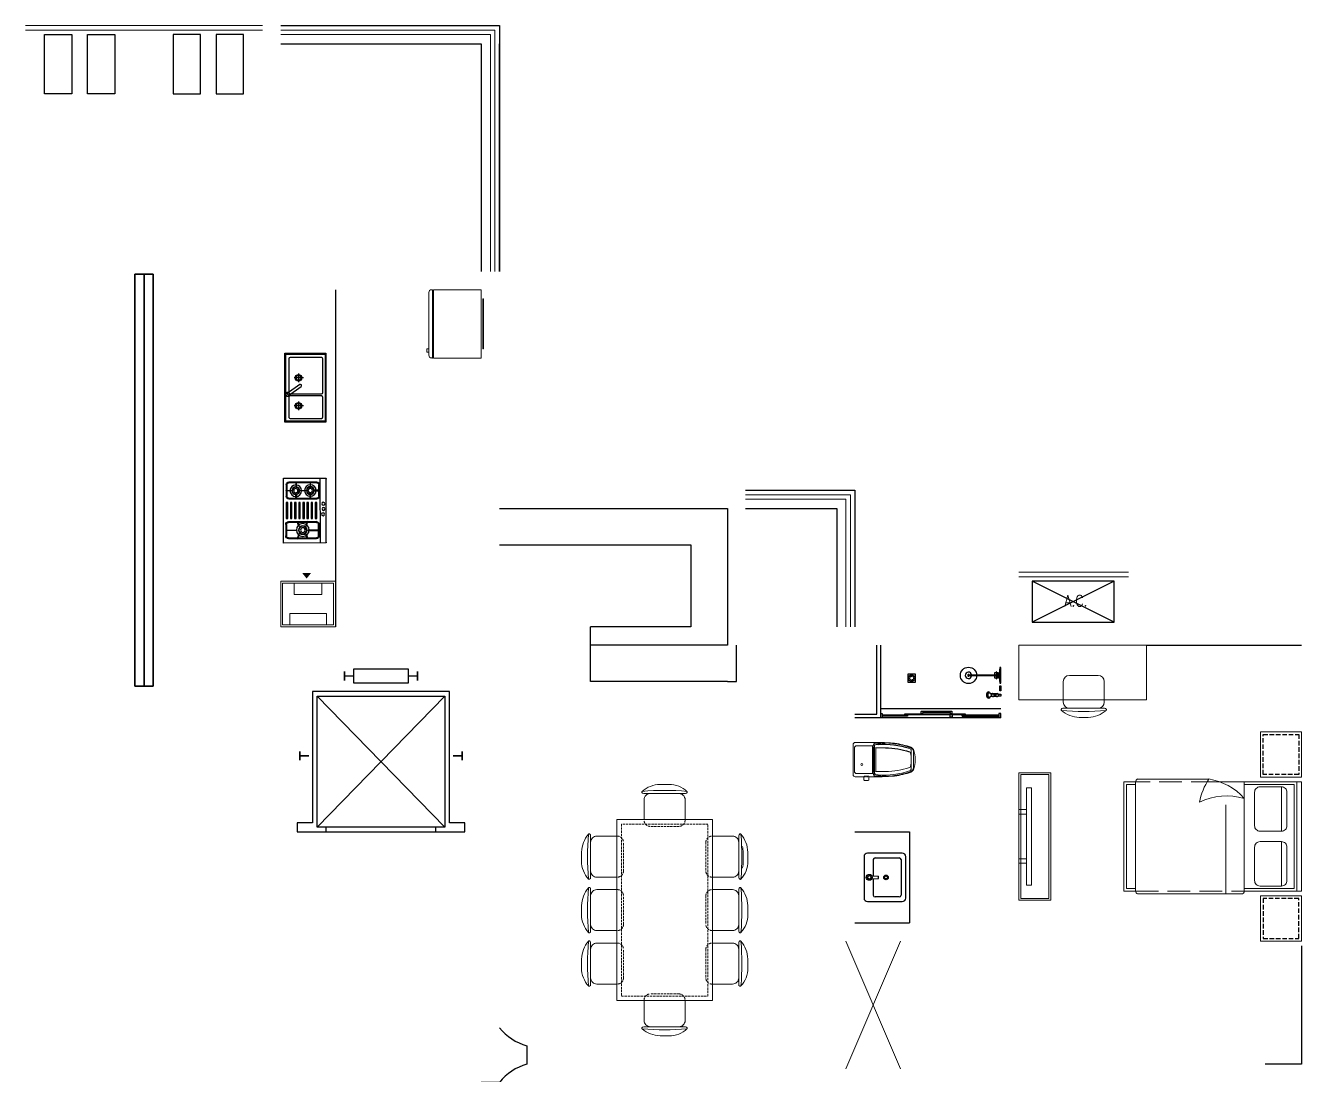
# Model space of a CAD drawing. Extents: x 109296 to 210174, y -14588 to 29909.
# Drawn here: x 196174 to 210174, y 10748 to 22262 of the extents above; entities that cross this region are included whole.
import ezdxf
from ezdxf.enums import TextEntityAlignment as Align

# ---------------------------------------------------------------- set-up
doc = ezdxf.new("R2010")
doc.units = 0
doc.header["$LTSCALE"] = 1000
doc.header["$MEASUREMENT"] = 0
doc.linetypes.add('ACAD_ISO02W100', pattern=[15, 12, -3])
doc.linetypes.add('DASH', pattern=[0.35, 0.25, -0.1])
for name, color, linetype in [('fd', 4, 'Continuous'), ('STAIR', 2, 'Continuous'), ('厨卫', 154, 'Continuous'), ('洁具', 150, 'Continuous'), ('看线', 5, 'Continuous'), ('空调', 8, 'Continuous'), ('管井', 236, 'Continuous'), ('虚线', 251, 'Continuous'), ('铺地', 8, 'Continuous')]:
    doc.layers.add(name, color=color, linetype=linetype)
for name, color, linetype, lineweight in [('Text-I', 7, 'Continuous', 5), ('家具', 33, 'Continuous', 9), ('房建名称', 7, 'Continuous', 0), ('移动家具', 41, 'Continuous', 20)]:
    doc.layers.add(name, color=color, linetype=linetype, lineweight=lineweight)
doc.styles.add('DIM_FONT', font='SIMPLEX.shx', dxfattribs={"width": 0.8})

# ---------------------------------------------------------------- blocks, each defined once
blk = doc.blocks.new('A$C45025D1E')
for p, q in [((1620, 50), (220, 1490)), ((1620, 1490), (220, 50)), ((320, 0), (320, 50)), ((1520, 0), (1520, 50))]:
    blk.add_line(p, q)
at = {"const_width": 18}
for points in [[(520, 1760), (520, 1660)], [(620, 1710), (520, 1710)], [(1220, 1710), (1320, 1710)], [(1320, 1760), (1320, 1660)], [(30, 885), (30, 785)], [(130, 835), (30, 835)], [(1710, 835), (1810, 835)], [(1810, 885), (1810, 785)]]:
    blk.add_lwpolyline(points, dxfattribs=at)
for points in [[(1220, 1635), (1220, 1785), (620, 1785), (620, 1635)], [(1670, 100), (1670, 1540), (170, 1540), (170, 100), (0, 100), (0, 0), (1840, 0), (1840, 100)], [(220, 50), (220, 1490), (1620, 1490), (1620, 50)]]:
    blk.add_lwpolyline(points, close=True)
blk = doc.blocks.new('A$C6CE46E26')
at = {"layer": 'fd'}
blk.add_lwpolyline([(0, 284, 100, 0, 0), (62, 284, 0, 0, 0)], format="xyseb", dxfattribs=at)
at = {"layer": '家具', "color": 0}
for p, q in [((112, 452), (239, 452)), ((239, 148), (239, 452)), ((445, 98), (445, 502)), ((572, 502), (445, 502)), ((112, 148), (239, 148)), ((572, 98), (445, 98))]:
    blk.add_line(p, q, dxfattribs=at)
for points in [[(592, 0), (592, 600), (92, 600), (92, 0)], [(572, 20), (572, 580), (112, 580), (112, 20)]]:
    blk.add_lwpolyline(points, close=True, dxfattribs=at)
blk = doc.blocks.new('ddfdf')
at = {"layer": '洁具', "color": 0}
for p, q in [((15801, -30110), (15801, -30822)), ((16261, -30111), (15801, -30110)), ((15826, -30314), (15826, -30189)), ((15834, -30314), (15834, -30189)), ((15856, -30159), (16163, -30159)), ((15856, -30167), (16163, -30167)), ((15952, -30159), (15957, -30157)), ((15968, -30208), (15952, -30159)), ((15957, -30157), (15973, -30206)), ((15973, -30206), (15968, -30208)), ((16062, -30157), (16046, -30206)), ((16046, -30206), (16051, -30208)), ((16051, -30208), (16067, -30159)), ((16067, -30159), (16062, -30157)), ((16185, -30189), (16185, -30315)), ((16193, -30189), (16193, -30315)), ((16201, -30822), (16202, -30111)), ((16271, -30121), (16271, -30812)), ((15829, -30248), (15829, -30252)), ((15947, -30248), (15829, -30248)), ((15829, -30252), (15947, -30252)), ((15832, -30556), (15832, -30379)), ((15832, -30379), (15849, -30379)), ((15849, -30379), (15849, -30556)), ((16163, -30337), (15856, -30336)), ((16163, -30345), (15856, -30344)), ((15878, -30556), (15878, -30380)), ((15878, -30380), (15894, -30380)), ((15894, -30380), (15894, -30556)), ((15923, -30556), (15923, -30380)), ((15923, -30380), (15940, -30380)), ((15940, -30380), (15940, -30556)), ((15947, -30252), (15947, -30248)), ((15968, -30295), (15952, -30344)), ((15952, -30344), (15957, -30346)), ((15957, -30346), (15973, -30297)), ((15973, -30297), (15968, -30295)), ((15968, -30556), (15968, -30380)), ((15968, -30380), (15985, -30380)), ((15985, -30380), (15985, -30556)), ((16014, -30556), (16014, -30380)), ((16014, -30380), (16030, -30380)), ((16030, -30380), (16030, -30556)), ((16046, -30297), (16051, -30295)), ((16062, -30346), (16046, -30297)), ((16051, -30295), (16067, -30344)), ((16059, -30556), (16059, -30380)), ((16059, -30380), (16076, -30380)), ((16067, -30344), (16062, -30346)), ((16072, -30252), (16072, -30248)), ((16072, -30248), (16190, -30248)), ((16190, -30253), (16072, -30252)), ((16076, -30380), (16076, -30556)), ((16104, -30556), (16104, -30380)), ((16104, -30380), (16121, -30380)), ((16121, -30380), (16121, -30556)), ((16150, -30556), (16150, -30380)), ((16150, -30380), (16166, -30380)), ((16166, -30380), (16166, -30556)), ((16190, -30248), (16190, -30253)), ((15831, -30750), (15831, -30624)), ((15849, -30556), (15832, -30556)), ((15839, -30750), (15839, -30624)), ((15861, -30594), (16167, -30595)), ((15861, -30602), (16167, -30603)), ((15894, -30556), (15878, -30556)), ((15940, -30556), (15923, -30556)), ((15937, -30595), (15937, -30654)), ((15942, -30595), (15937, -30595)), ((15937, -30654), (15942, -30654)), ((15942, -30654), (15942, -30595)), ((15985, -30556), (15968, -30556)), ((16030, -30556), (16014, -30556)), ((16076, -30556), (16059, -30556)), ((16095, -30595), (16095, -30654)), ((16099, -30595), (16095, -30595)), ((16095, -30654), (16099, -30654)), ((16099, -30654), (16099, -30595)), ((16121, -30556), (16104, -30556)), ((16166, -30556), (16150, -30556)), ((16189, -30625), (16189, -30750)), ((16197, -30625), (16197, -30750)), ((15829, -30682), (15829, -30686)), ((15904, -30682), (15829, -30682)), ((15829, -30686), (15904, -30686)), ((16167, -30772), (15861, -30772)), ((16167, -30780), (15861, -30780)), ((15904, -30686), (15904, -30682)), ((15937, -30780), (15937, -30720)), ((15937, -30720), (15942, -30720)), ((15942, -30780), (15937, -30780)), ((15942, -30720), (15942, -30780)), ((15968, -30684), (15968, -30688)), ((16063, -30684), (15968, -30684)), ((15968, -30688), (16063, -30688)), ((16063, -30688), (16063, -30684)), ((16095, -30780), (16095, -30720)), ((16095, -30720), (16099, -30720)), ((16099, -30780), (16095, -30780)), ((16099, -30720), (16099, -30780)), ((16126, -30690), (16126, -30685)), ((16126, -30685), (16199, -30685)), ((16199, -30690), (16126, -30690)), ((16199, -30685), (16199, -30690)), ((15801, -30822), (16261, -30822))]:
    blk.add_line(p, q, dxfattribs=at)
for centre, radius in [((16013, -30253), 70.1), ((16013, -30253), 47.3), ((16013, -30253), 41.8), ((16013, -30253), 25.3), ((16235, -30426), 16.2), ((16240, -30485), 16.2), ((15936, -30685), 63.7), ((15936, -30685), 43), ((15936, -30685), 38), ((16096, -30687), 63.7), ((16096, -30687), 43), ((16096, -30687), 38), ((16238, -30542), 16.2), ((15936, -30685), 23), ((16096, -30687), 23)]:
    blk.add_circle(centre, radius, dxfattribs=at)
for centre, radius, start, end in [((15856, -30189), 30, 89.961, 179.961), ((15856, -30189), 22, 89.961, 179.961), ((16163, -30189), 30, 359.961, 89.961), ((16163, -30189), 22, 359.961, 89.961), ((16261, -30121), 10, 0, 89.961), ((15856, -30314), 30, 179.961, 269.961), ((15856, -30314), 22, 179.961, 269.961), ((16163, -30315), 30, 269.961, 359.961), ((16163, -30315), 22, 269.961, 359.961), ((15861, -30624), 30, 89.961, 179.961), ((15861, -30624), 22, 89.961, 179.961), ((16167, -30625), 30, 359.961, 89.961), ((16167, -30625), 22, 359.961, 89.961), ((15861, -30750), 30, 179.961, 269.961), ((15861, -30750), 22, 179.961, 269.961), ((16167, -30750), 30, 269.961, 359.961), ((16167, -30750), 22, 269.961, 359.961), ((16261, -30812), 10, 269.961, 0)]:
    blk.add_arc(centre, radius, start, end, dxfattribs=at)
blk = doc.blocks.new('A$C1BE601A8')
at = {"layer": '洁具', "color": 0}
for p, q in [((0, 0), (0, 450)), ((0, 450), (757, 450)), ((10, 10), (10, 440)), ((10, 440), (747, 440)), ((315, 427), (293, 411)), ((412, 288), (315, 427)), ((747, 440), (747, 10)), ((757, 450), (757, 0)), ((41, 393), (41, 50)), ((273, 408), (56, 408)), ((226, 300), (130, 300)), ((178, 248), (178, 348)), ((288, 50), (288, 393)), ((293, 411), (390, 273)), ((311, 393), (311, 50)), ((695, 408), (326, 408)), ((534, 300), (438, 300)), ((486, 248), (486, 348)), ((710, 50), (710, 393)), ((757, 0), (0, 0)), ((747, 10), (10, 10)), ((56, 35), (273, 35)), ((326, 35), (695, 35))]:
    blk.add_line(p, q, dxfattribs=at)
for centre, radius in [((178, 300), 36.1), ((178, 300), 27.1), ((486, 300), 36.1), ((486, 300), 27.1)]:
    blk.add_circle(centre, radius, dxfattribs=at)
for centre, radius, start, end in [((304, 419), 21.7, 342.6068, 267.3353), ((56, 393), 15, 90, 180), ((273, 393), 15, 0, 90), ((326, 393), 15, 90, 180), ((401, 281), 13.3, 214.971, 34.971), ((695, 393), 15, 0, 90), ((56, 50), 15, 180, 270), ((273, 50), 15, 270, 0), ((326, 50), 15, 180, 270), ((695, 50), 15, 270, 0)]:
    blk.add_arc(centre, radius, start, end, dxfattribs=at)
blk = doc.blocks.new('111')
at = {"layer": '空调', "linetype": 'ACAD_ISO02W100'}
for p, q in [((1000, 0), (0, 500)), ((1000, 500), (0, 0))]:
    blk.add_line(p, q, dxfattribs=at)
blk.add_lwpolyline([(0, 500), (0, 0), (1000, 0), (1000, 500)], close=True, dxfattribs=at)
at = {"layer": 'Text-I', "style": 'DIM_FONT', "width": 0.8}
blk.add_text('A.C.', height=140, dxfattribs=at).set_placement((675, 262), align=Align.MIDDLE_RIGHT)
blk = doc.blocks.new('A$C40221361')
at = {"color": 0}
for p, q in [((1023, 1725), (563, 1725)), ((1023, 1725), (563, 1725)), ((1610, 1725), (1150, 1725)), ((1610, 1725), (1150, 1725)), ((2196, 1725), (1736, 1725)), ((2196, 1725), (1736, 1725)), ((568, 1438), (1018, 1438)), ((1155, 1438), (1605, 1438)), ((1741, 1439), (2191, 1439)), ((100, 683), (100, 1143)), ((100, 683), (100, 1143)), ((386, 1138), (386, 688)), ((2373, 1138), (2373, 688)), ((2659, 683), (2659, 1143)), ((2659, 683), (2659, 1143)), ((1018, 388), (568, 388)), ((1605, 388), (1155, 388)), ((2191, 389), (1741, 389)), ((563, 100), (1023, 100)), ((563, 100), (1023, 100)), ((1150, 100), (1610, 100)), ((1150, 100), (1610, 100)), ((1736, 100), (2196, 100)), ((1736, 100), (2196, 100))]:
    blk.add_line(p, q, dxfattribs=at)
at = {"color": 0, "linetype": 'DASH', "ltscale": 0.1}
for p, q in [((950, 1365), (635, 1365)), ((950, 1365), (635, 1365)), ((1537, 1365), (1222, 1365)), ((1537, 1365), (1222, 1365)), ((2124, 1365), (1809, 1365)), ((2124, 1365), (1809, 1365)), ((460, 756), (460, 1071)), ((460, 756), (460, 1071)), ((2299, 756), (2299, 1071)), ((2299, 756), (2299, 1071)), ((635, 460), (950, 460)), ((635, 460), (950, 460)), ((1222, 460), (1537, 460)), ((1222, 460), (1537, 460)), ((1809, 460), (2124, 460)), ((1809, 460), (2124, 460))]:
    blk.add_line(p, q, dxfattribs=at)
at = {"color": 0, "linetype": 'DASH'}
for p, q in [((1605, 388), (1605, 393)), ((1605, 388), (1605, 393)), ((2191, 389), (2191, 393)), ((2191, 389), (2191, 393))]:
    blk.add_line(p, q, dxfattribs=at)
at = {"color": 0}
for points in [[(1018, 1438), (1018, 1657, 0.414214), (950, 1725), (1023, 1725, 0.319431), (1041, 1737, 0.307703), (1039, 1748, 0.187559), (842, 1825), (743, 1825, 0.171658), (547, 1748, 0.324647), (544, 1737, 0.302537), (563, 1725), (635, 1725, 0.414214), (568, 1657), (568, 1438)], [(1605, 1439), (1605, 1657, 0.414214), (1537, 1725), (1610, 1725, 0.319431), (1628, 1737, 0.307703), (1625, 1748, 0.187559), (1429, 1825), (1330, 1825, 0.171658), (1134, 1748, 0.324647), (1131, 1737, 0.302537), (1150, 1725), (1222, 1725, 0.414214), (1155, 1657), (1155, 1438)], [(2191, 1439), (2191, 1657, 0.414214), (2124, 1725), (2196, 1725, 0.319431), (2215, 1737, 0.307703), (2212, 1748, 0.187559), (2016, 1825), (1917, 1825, 0.171658), (1721, 1748, 0.324647), (1718, 1737, 0.302537), (1736, 1725), (1809, 1725, 0.414214), (1741, 1657), (1741, 1439)], [(1155, 388), (1018, 388), (1018, 168, -0.414214), (950, 100), (1023, 100, -0.319431), (1041, 88, -0.307703), (1039, 76, -0.187559), (842, 0), (743, 0, -0.171658), (547, 76, -0.324647), (544, 88, -0.302537), (563, 100), (635, 100, -0.414214), (568, 168), (568, 388), (386, 388), (386, 1438)], [(386, 688), (168, 688, -0.414214), (100, 756), (100, 683, -0.319431), (88, 665, -0.307703), (76, 668, -0.187559), (0, 864), (0, 963, -0.171658), (76, 1159, -0.324647), (88, 1162, -0.302537), (100, 1143), (100, 1071, -0.414214), (168, 1138), (386, 1138)], [(2373, 688), (2592, 688, 0.414214), (2659, 756), (2659, 683, 0.319431), (2672, 665, 0.307703), (2683, 668, 0.187559), (2759, 864), (2759, 963, 0.171658), (2683, 1159, 0.324647), (2672, 1162, 0.302537), (2659, 1143), (2659, 1071, 0.414214), (2592, 1138), (2373, 1138)], [(1605, 388), (1605, 168, -0.414214), (1537, 100), (1610, 100, -0.319431), (1628, 88, -0.307703), (1625, 76, -0.187559), (1429, 0), (1330, 0, -0.171658), (1134, 76, -0.324647), (1131, 88, -0.302537), (1150, 100), (1222, 100, -0.414214), (1155, 168), (1155, 388)], [(2191, 389), (2191, 168, -0.414214), (2124, 100), (2196, 100, -0.319431), (2215, 88, -0.307703), (2212, 76, -0.187559), (2016, 0), (1917, 0, -0.171658), (1721, 76, -0.324647), (1718, 88, -0.302537), (1736, 100), (1809, 100, -0.414214), (1741, 168), (1741, 389)], [(918, 62, -0.079824), (842, 50), (744, 50, -0.059527), (682, 60, -0.059527)]]:
    blk.add_lwpolyline(points, format="xyb", dxfattribs=at)
for points in [[(568, 1438), (386, 1438), (386, 913)], [(1155, 1438), (1018, 1438)], [(2373, 913), (2373, 1438), (1155, 1438)], [(2373, 1438), (2373, 388), (1605, 388)]]:
    blk.add_lwpolyline(points, dxfattribs=at)
at = {"color": 0, "linetype": 'DASH', "ltscale": 0.1}
blk.add_lwpolyline([(436, 438), (436, 1388), (2323, 1388), (2323, 438)], close=True, dxfattribs=at)
at = {"color": 0}
for centre, start, end in [((793, -953), 84.8023, 95.1977), ((793, -953), 84.8023, 95.1977), ((1380, -953), 84.8023, 95.1977), ((1380, -953), 84.8023, 95.1977), ((1966, -953), 84.8023, 95.1977), ((1966, -953), 84.8023, 95.1977), ((2778, 913), 174.8023, 185.1977), ((2778, 913), 174.8023, 185.1977), ((-19, 913), 354.8023, 5.1977), ((-19, 913), 354.8023, 5.1977), ((793, 2778), 264.8023, 275.1977), ((793, 2778), 264.8023, 275.1977), ((1380, 2778), 264.8023, 275.1977), ((1380, 2778), 264.8023, 275.1977), ((1966, 2778), 264.8023, 275.1977), ((1966, 2778), 264.8023, 275.1977)]:
    blk.add_arc(centre, 2713, start, end, dxfattribs=at)
at = {"color": 0, "linetype": 'DASH', "ltscale": 0.1}
for centre, start, end in [((635, 1432), 180, 270), ((635, 1432), 180, 270), ((950, 1432), 270, 0), ((950, 1432), 270, 0), ((1222, 1432), 180, 270), ((1222, 1432), 180, 270), ((1537, 1432), 270, 0), ((1537, 1432), 270, 0), ((1809, 1432), 180, 270), ((1809, 1432), 180, 270), ((2124, 1432), 270, 0), ((2124, 1432), 270, 0), ((393, 1071), 0, 90), ((393, 1071), 0, 90), ((2367, 1071), 90, 180), ((2367, 1071), 90, 180), ((393, 756), 270, 0), ((393, 756), 270, 0), ((2367, 756), 180, 270), ((2367, 756), 180, 270), ((635, 393), 90, 180), ((635, 393), 90, 180), ((950, 393), 0, 90), ((950, 393), 0, 90), ((1222, 393), 90, 180), ((1537, 393), 0, 90), ((1537, 393), 0, 90), ((1809, 393), 90, 180), ((2124, 393), 0, 90), ((2124, 393), 0, 90)]:
    blk.add_arc(centre, 67.5, start, end, dxfattribs=at)
blk = doc.blocks.new('A$C18784298')
at = {"layer": '移动家具', "color": 251, "ltscale": 40}
for points in [[(0, 1066), (58, 1066), (58, 0), (0, 0)], [(58, 828), (140, 828), (140, 780), (58, 780)], [(58, 239), (140, 239), (140, 287), (58, 287)]]:
    blk.add_lwpolyline(points, close=True, dxfattribs=at)
blk = doc.blocks.new('ytjhgkj')
at = {"layer": '移动家具', "color": 0, "ltscale": 0.5}
blk.add_lwpolyline([(34949, 26116), (34599, 26116), (34599, 27516), (34949, 27516)], close=True, dxfattribs=at)
at = {"layer": '移动家具', "color": 0, "ltscale": 40}
blk.add_lwpolyline([(34929, 26136), (34619, 26136), (34619, 27496), (34929, 27496)], close=True, dxfattribs=at)
at = {"layer": '虚线', "xscale": -1}
blk.add_blockref('A$C18784298', (34739, 26283), dxfattribs=at)
blk = doc.blocks.new('rtyrytr')
at = {"layer": '移动家具', "color": 0}
for p, q in [((439002, 224612), (438373, 224612)), ((438373, 223412), (438373, 224612)), ((438423, 223412), (438423, 224612)), ((438453, 223442), (438453, 224582)), ((439002, 224582), (438453, 224582)), ((439002, 223412), (439002, 224622)), ((440173, 224642), (439022, 224642)), ((439203, 223664), (439203, 224642)), ((440193, 223412), (440193, 224612)), ((440193, 224612), (440323, 224612)), ((440193, 224582), (440293, 224582)), ((440293, 223442), (440293, 224582)), ((440323, 223412), (440323, 224612)), ((438593, 224556), (438593, 224069)), ((438593, 223467), (438593, 223954)), ((439002, 223442), (438453, 223442)), ((440193, 223442), (440293, 223442)), ((439335, 223412), (438373, 223412)), ((440173, 223382), (439390, 223382)), ((440193, 223412), (440323, 223412))]:
    blk.add_line(p, q, dxfattribs=at)
at = {"layer": '移动家具', "color": 0, "linetype": 'DASH'}
for p, q in [((440193, 224612), (439002, 224612)), ((439335, 223412), (440193, 223412))]:
    blk.add_line(p, q, dxfattribs=at)
at = {"layer": '移动家具', "color": 0}
for points in [[(438823, 225162), (438373, 225162), (438373, 224662), (438823, 224662), (438823, 225162), (438743, 225162)], [(438823, 222862), (438373, 222862), (438373, 223362), (438823, 223362), (438823, 222862), (438743, 222862)]]:
    blk.add_lwpolyline(points, dxfattribs=at)
for points in [[(438593, 224556), (438828, 224556, -0.414214), (438888, 224496), (438888, 224129, -0.414214), (438828, 224069), (438593, 224069, -0.414214), (438533, 224129), (438533, 224496, -0.414214)], [(438593, 223467), (438828, 223467, 0.414214), (438888, 223527), (438888, 223894, 0.414214), (438828, 223954), (438593, 223954, 0.414214), (438533, 223894), (438533, 223527, 0.414214)]]:
    blk.add_lwpolyline(points, format="xyb", close=True, dxfattribs=at)
blk.add_lwpolyline([(439002, 223594, 0.183931), (439494, 223636, -0.088637), (439390, 223382, 28871.271551)], format="xyb", dxfattribs=at)
for centre, radius, start, end in [((439022, 224622), 20, 90, 180), ((440162, 224613), 30.7, 357.6884, 69.6917), ((439495, 224034), 661, 221.7382, 260.8368), ((440162, 223410), 30.7, 290.3566, 2.3152)]:
    blk.add_arc(centre, radius, start, end, dxfattribs=at)
at = {"layer": '虚线', "linetype": 'DASH', "ltscale": 0.2}
for points in [[(438793, 225132), (438403, 225132), (438403, 224692), (438793, 224692)], [(438793, 222892), (438403, 222892), (438403, 223332), (438793, 223332)]]:
    blk.add_lwpolyline(points, close=True, dxfattribs=at)
blk = doc.blocks.new('ma2')
at = {"layer": '厨卫', "color": 0}
for centre, radius, start, end in [((712, -340), 881, 175.7103, 198.2941), ((704, -353), 834, 180.1819, 198.4973)]:
    blk.add_arc(centre, radius, start, end, dxfattribs=at)
at = {"layer": '家具', "color": 0}
for p, q in [((0, 0), (-166, 0)), ((0, 0), (166, 0)), ((-189, -22), (-189, -274)), ((-153, -36), (-153, -198)), ((0, -14), (-130, -14)), ((0, -14), (130, -14)), ((153, -36), (153, -198)), ((180, -125), (180, -165)), ((192, -118), (187, -118)), ((189, -22), (189, -122)), ((189, -121), (189, -130)), ((189, -137), (189, -146)), ((192, -118), (222, -118)), ((230, -125), (230, -165)), ((-180, -230), (-139, -212)), ((-180, -230), (-180, -316)), ((-180, -230), (0, -230)), ((-176, -279), (-176, -280)), ((-166, -274), (-171, -274)), ((-166, -253), (-166, -274)), ((-148, -235), (0, -235)), ((-139, -212), (0, -212)), ((-130, -220), (0, -220)), ((-130, -250), (-130, -356)), ((0, -247), (-127, -247)), ((-119, -247), (0, -247)), ((139, -212), (0, -212)), ((130, -220), (0, -220)), ((180, -230), (0, -230)), ((148, -235), (0, -235)), ((119, -247), (0, -247)), ((0, -247), (127, -247)), ((130, -250), (130, -356)), ((180, -230), (139, -212)), ((166, -253), (166, -274)), ((166, -274), (171, -274)), ((176, -279), (176, -280)), ((180, -230), (180, -316)), ((192, -172), (187, -172)), ((189, -153), (189, -162)), ((189, -170), (189, -274)), ((192, -172), (222, -172)), ((-77, -636), (-102, -636)), ((93, -660), (-93, -660)), ((-68, -636), (-77, -636)), ((-68, -636), (0, -636)), ((68, -636), (0, -636)), ((0, -660), (93, -660)), ((68, -636), (77, -636)), ((77, -636), (102, -636))]:
    blk.add_line(p, q, dxfattribs=at)
blk.add_circle((53, -94), 11.4, dxfattribs=at)
for centre, radius, start, end in [((-166, -22), 22.5, 90, 180), ((166, -22), 22.5, 0, 90), ((-130, -36), 22.5, 90, 180), ((130, -36), 22.5, 0, 90), ((187, -125), 7.2, 90, 180), ((222, -125), 7.2, 0, 90), ((6806, -15), 7000, 182.1248, 183.6001), ((-171, -279), 4.5, 90, 180), ((-148, -253), 18, 90, 180), ((-130, -198), 22.5, 180, 270), ((-127, -250), 3.6, 90, 180), ((-712, -340), 881, 341.7059, 4.2897), ((127, -250), 3.6, 0, 90), ((130, -198), 22.5, 270, 0), ((148, -253), 18, 0, 90), ((171, -279), 4.5, 0, 90), ((187, -165), 7.2, 180, 270), ((-6806, -15), 7000, 356.3999, 357.8752), ((222, -165), 7.2, 270, 0), ((316, -367), 499, 170.0177, 190.1149), ((-704, -353), 834, 341.5027, 359.8181), ((-316, -367), 499, 349.8851, 9.9823), ((749, -321), 939, 188.1773, 199.5371), ((594, -353), 776, 187.5237, 201.3401), ((-594, -353), 776, 338.6599, 352.4763), ((-749, -321), 939, 340.4627, 351.8238), ((-123, -630), 13.5, 199.5371, 212.7351), ((-70, -597), 75.7, 212.7351, 236.2527), ((-116, -630), 13.5, 201.3401, 225.0457), ((117, -396), 344, 225.0457, 228.0777), ((-100, -611), 25.3, 193.7471, 265.3876), ((-92, -626), 34, 231.9313, 272.5793), ((-13, -423), 257, 247.1573, 272.879), ((-70, -612), 18, 198.4973, 250.8187), ((-15, -386), 250, 255.8484, 273.4075), ((15, -386), 250, 266.5925, 284.1516), ((13, -423), 257, 267.121, 292.8427), ((70, -612), 18, 289.1813, 341.5027), ((92, -626), 34, 267.4207, 308.0687), ((100, -611), 25.3, 274.6124, 346.2529), ((70, -597), 75.7, 303.7473, 327.2649), ((-117, -396), 344, 311.9223, 314.9543), ((116, -630), 13.5, 314.9543, 338.6599), ((123, -630), 13.5, 327.2649, 340.4629)]:
    blk.add_arc(centre, radius, start, end, dxfattribs=at)
blk = doc.blocks.new('x6')
at = {"layer": '厨卫', "color": 0}
for p, q in [((227, 0), (-227, 0)), ((-265, -38), (-265, -419)), ((-214, -387), (-214, -121)), ((-195, -102), (-16, -102)), ((-19, -57), (-32, -57)), ((-13, -43), (-23, -34)), ((-13, -70), (-22, -80)), ((-16, -84), (-13, -158)), ((0, -38), (0, -24)), ((0, -75), (0, -89)), ((22, -33), (13, -43)), ((23, -79), (13, -70)), ((16, -84), (13, -158)), ((16, -102), (195, -102)), ((19, -57), (32, -57)), ((214, -121), (214, -387)), ((265, -419), (265, -38)), ((-13, -158), (13, -158)), ((195, -406), (-195, -406)), ((-227, -457), (227, -457))]:
    blk.add_line(p, q, dxfattribs=at)
for centre, radius in [((0, -57), 32.3), ((0, -57), 18.8), ((-1, -241), 25.4), ((-1, -241), 16)]:
    blk.add_circle(centre, radius, dxfattribs=at)
for centre, radius, start, end in [((-227, -38), 38.1, 90, 180), ((227, -38), 38.1, 0, 90), ((-195, -121), 19.1, 90, 180), ((195, -121), 19.1, 0, 90), ((-227, -419), 38.1, 180, 270), ((-195, -387), 19.1, 180, 270), ((195, -387), 19.1, 270, 0), ((227, -419), 38.1, 270, 0)]:
    blk.add_arc(centre, radius, start, end, dxfattribs=at)
blk = doc.blocks.new('yz')
at = {"layer": '家具'}
for p, q in [((2145581, 195092), (2145482, 195092)), ((2145761, 194992), (2145301, 194992)), ((2145306, 194924), (2145306, 194699)), ((2145756, 194924), (2145756, 194699)), ((2145689, 194632), (2145374, 194632))]:
    blk.add_line(p, q, dxfattribs=at)
for centre, radius, start, end in [((2145492, 194776), 316, 91.7651, 130.7265), ((2145531, 192314), 2713, 84.8023, 95.1977), ((2145571, 194776), 316, 49.2735, 88.2349), ((2145292, 195008), 10, 130.7265, 202.67), ((2145301, 195012), 20, 202.67, 270), ((2145374, 194924), 67.5, 90, 180), ((2145689, 194924), 67.5, 0, 90), ((2145761, 195012), 20, 270, 337.33), ((2145771, 195008), 10, 337.33, 49.2735), ((2145374, 194699), 67.5, 180, 270), ((2145689, 194699), 67.5, 270, 0)]:
    blk.add_arc(centre, radius, start, end, dxfattribs=at)
blk = doc.blocks.new('A$C0C200289')
at = {"layer": '家具', "color": 0}
for p, q in [((-150, 72), (-150, 597)), ((600, 597), (-150, 597)), ((500, 623), (-48, 623)), ((-48, 613), (-48, 623)), ((500, 613), (-48, 613)), ((500, 613), (500, 623)), ((600, 72), (600, 597)), ((-144, 72), (-150, 72)), ((-150, 53), (-150, 62)), ((-144, 62), (-150, 62)), ((594, 72), (-144, 72)), ((-144, 62), (-144, 72)), ((594, 62), (-144, 62)), ((568, 22), (-118, 22)), ((499, 22), (499, 0)), ((535, 22), (535, 0)), ((594, 62), (594, 72)), ((594, 72), (600, 72)), ((594, 62), (600, 62)), ((600, 53), (600, 62)), ((499, 0), (535, 0))]:
    blk.add_line(p, q, dxfattribs=at)
for centre, start, end in [((-118, 53), 180, 270), ((568, 53), 270, 0)]:
    blk.add_arc(centre, 31.5, start, end, dxfattribs=at)

msp = doc.modelspace()

# ---------------------------------------------------------------- linework, layer by layer
at = {"layer": 'STAIR'}
for points in [[(197374, 19532), (197474, 19532), (197474, 15012), (197374, 15012)], [(197474, 19532), (197374, 19532), (197374, 15012), (197474, 15012)], [(197474, 19532), (197574, 19532), (197574, 15012), (197474, 15012)], [(197574, 19532), (197474, 19532), (197474, 15012), (197574, 15012)]]:
    msp.add_lwpolyline(points, close=True, dxfattribs=at)
at = {"layer": '厨卫'}
for p, q in [((199574, 19362), (199574, 15662)), ((201374, 16562), (203474, 16562)), ((203474, 16562), (203474, 15662)), ((203474, 15662), (202374, 15662)), ((202374, 15062), (202374, 15662)), ((203874, 15462), (202374, 15462)), ((203974, 15062), (203974, 15462)), ((206520, 15134), (206844, 15134)), ((206844, 15124), (206520, 15124)), ((206849, 15150), (206859, 15150)), ((206852, 15144), (206859, 15144)), ((203874, 15062), (203974, 15062)), ((206849, 15114), (206859, 15114)), ((206849, 15107), (206859, 15107)), ((206835, 14928), (206760, 14928)), ((206835, 14898), (206760, 14898)), ((206813, 14898), (206813, 14928)), ((206874, 14762), (205554, 14762)), ((205554, 14712), (205574, 14712)), ((205574, 14712), (205574, 14662)), ((206874, 14712), (206854, 14712)), ((206854, 14712), (206854, 14662)), ((206874, 14662), (206874, 14712)), ((206874, 14662), (205554, 14662)), ((205852, 14692), (205574, 14692)), ((205852, 14682), (205574, 14682)), ((205852, 14692), (205852, 14682)), ((206854, 14692), (206452, 14692)), ((206452, 14682), (206452, 14692)), ((206452, 14682), (206854, 14682)), ((205274, 13412), (205874, 13412)), ((205874, 13412), (205874, 12412)), ((205274, 12412), (205874, 12412))]:
    msp.add_line(p, q, dxfattribs=at)
for points in [[(201374, 16962), (203874, 16962), (203874, 15462)], [(206849, 15144), (206849, 15157), (206804, 15157), (206804, 15134)], [(206804, 15124), (206804, 15101), (206849, 15101), (206849, 15114)], [(206828, 15157), (206828, 15167), (206824, 15167), (206824, 15157)], [(206852, 15139), (206852, 15144), (206824, 15144), (206824, 15134)], [(206824, 15124), (206824, 15114), (206852, 15114), (206852, 15119)], [(206874, 15044), (206874, 15214), (206864, 15214), (206859, 15184), (206859, 15139)], [(203874, 15062), (202374, 15062)], [(206824, 15101), (206824, 15091), (206828, 15091), (206828, 15101)], [(206859, 15119), (206859, 15073), (206864, 15044), (206874, 15044)], [(206845, 14924), (206874, 14924), (206874, 14901), (206845, 14901)]]:
    msp.add_lwpolyline(points, dxfattribs=at)
for points in [[(205854, 15056), (205939, 15056), (205939, 15141), (205854, 15141)], [(205873, 15122), (205874, 15123), (205885, 15112), (205884, 15111)], [(205896, 15131), (205898, 15131), (205898, 15116), (205896, 15116)], [(205920, 15122), (205921, 15121), (205910, 15110), (205909, 15111)], [(206864, 15139), (206844, 15139), (206844, 15119), (206864, 15119)], [(206874, 15160), (206864, 15160), (206864, 15098), (206874, 15098)], [(205864, 15098), (205864, 15100), (205879, 15100), (205879, 15098)], [(205873, 15075), (205872, 15076), (205883, 15087), (205884, 15086)], [(205897, 15065), (205895, 15065), (205895, 15081), (205897, 15081)], [(205920, 15075), (205919, 15074), (205908, 15085), (205909, 15086)], [(205929, 15099), (205929, 15097), (205914, 15097), (205914, 15099)], [(206874, 14958), (206864, 14958), (206864, 15014), (206874, 15014)], [(206482, 14697), (205822, 14697), (205822, 14707), (206482, 14707)]]:
    msp.add_lwpolyline(points, close=True, dxfattribs=at)
msp.add_lwpolyline([(206322, 14707), (206322, 14717, 0.414214), (206317, 14722), (206022, 14722, 0.414214), (206017, 14717), (206017, 14707), (206002, 14707), (206002, 14732, -0.414214), (206007, 14737), (206332, 14737, -0.414214), (206337, 14732), (206337, 14707), (206322, 14707)], format="xyb", dxfattribs=at)
msp.add_lwpolyline([(206345, 14695), (206315, 14695), (206315, 14680, 0.414214), (206320, 14675), (206340, 14675, 0.414214), (206345, 14680)], format="xyb", close=True, dxfattribs=at)
for centre, radius in [((205896, 15098), 36.6), ((206520, 15129), 89.5), ((206520, 15129), 5), ((206786, 14913), 15), ((206835, 14913), 15)]:
    msp.add_circle(centre, radius, dxfattribs=at)
for centre, radius, start, end in [((206520, 15129), 35, 8.2132, 351.7868), ((206520, 15129), 9, 33.749, 326.251), ((206766, 14944), 17.7, 196.4181, 250.3267), ((206766, 14881), 17.7, 109.6733, 163.5819), ((206786, 14913), 17, 61.9275, 298.0725), ((206835, 14913), 17, 43.3359, 118.0725), ((206835, 14913), 17, 241.9275, 316.6641)]:
    msp.add_arc(centre, radius, start, end, dxfattribs=at)
for centre, major_axis, ratio, start_param, end_param in [((206738, 14913), (0, 33.6), 0.612909, -0.37962, 3.521213), ((206747, 14913), (0, 31.4), 0.47884, -1.072899, 4.214492)]:
    msp.add_ellipse(centre, major_axis=major_axis, ratio=ratio, start_param=start_param, end_param=end_param, dxfattribs=at)
at = {"layer": '家具'}
for p, q in [((196174, 22262), (198774, 22262)), ((196174, 22212), (198774, 22212)), ((208274, 16262), (207074, 16262)), ((208274, 16212), (207074, 16212)), ((205174, 12212), (205774, 10812)), ((205774, 12212), (205174, 10812))]:
    msp.add_line(p, q, dxfattribs=at)
for points in [[(198974, 22212), (201324, 22212), (201324, 19562)], [(198974, 22162), (201274, 22162), (201274, 19562)], [(204074, 17112), (205224, 17112), (205224, 15662)], [(204074, 17062), (205174, 17062), (205174, 15662)]]:
    msp.add_lwpolyline(points, dxfattribs=at)
msp.add_lwpolyline([(207074, 15462), (208474, 15462), (208474, 14862), (207074, 14862)], close=True, dxfattribs=at)
at = {"layer": '看线'}
for p, q in [((201374, 19562), (201374, 22062)), ((208474, 15462), (210174, 15462))]:
    msp.add_line(p, q, dxfattribs=at)
for points in [[(198974, 22262), (201374, 22262), (201374, 19562)], [(198974, 22062), (201174, 22062), (201174, 19562)], [(204074, 17162), (205274, 17162), (205274, 15662)], [(204074, 16962), (205074, 16962), (205074, 15662)], [(210174, 12162), (210174, 10862), (209774, 10862)]]:
    msp.add_lwpolyline(points, dxfattribs=at)
at = {"layer": '空调'}
for points in [[(196383, 22162), (196683, 22162), (196683, 21512), (196383, 21512)], [(196854, 22162), (197154, 22162), (197154, 21512), (196854, 21512)], [(198093, 22162), (197793, 22162), (197793, 21512), (198093, 21512)], [(198564, 22162), (198264, 22162), (198264, 21512), (198564, 21512)]]:
    msp.add_lwpolyline(points, close=True, dxfattribs=at)
at = {"layer": '管井'}
for p, q in [((205514, 14702), (205514, 15462)), ((205554, 15462), (205554, 14662)), ((205274, 14702), (205514, 14702)), ((205554, 14662), (205274, 14662))]:
    msp.add_line(p, q, dxfattribs=at)
at = {"layer": '铺地'}
msp.add_lwpolyline([(201374, 11262, 0.153943), (201674, 11062), (201674, 11062), (201674, 10862, 0.153943), (201374, 10662), (201174, 10662), (201174, 10662)], format="xyb", dxfattribs=at)

# ---------------------------------------------------------------- block references
at = {"layer": 'STAIR'}
msp.add_blockref('A$C45025D1E', (199154, 13412), dxfattribs=at)
at = {"layer": '厨卫'}
for name, p, rotation in [('A$C0C200289', (200577, 19212), 270), ('A$C1BE601A8', (199470, 17909), 90.00000005336085), ('x6', (205374, 12912), 90)]:
    msp.add_blockref(name, p, dxfattribs=dict(at, rotation=rotation))
at = {"layer": '厨卫', "xscale": -1}
for name, p, rotation in [('ddfdf', (183203, -13529), 180), ('ma2', (205255, 14204), 90)]:
    msp.add_blockref(name, p, dxfattribs=dict(at, rotation=rotation))
at = {"layer": '家具', "xscale": -1}
for name, p, rotation in [('yz', (-1937747, 209760), 180), ('ytjhgkj', (172474, 40177), 180), ('A$C40221361', (204099, 13932), 90)]:
    msp.add_blockref(name, p, dxfattribs=dict(at, rotation=rotation))
at = {"layer": '家具', "rotation": 180}
msp.add_blockref('rtyrytr', (648547, 237373), dxfattribs=at)
at = {"layer": '房建名称', "xscale": 0.8999999999068677, "yscale": 0.9000000000232831, "zscale": 0.9}
msp.add_blockref('111', (207219, 15712), dxfattribs=at)
at = {"layer": '管井', "rotation": 270}
msp.add_blockref('A$C6CE46E26', (198974, 16254), dxfattribs=at)
msp.add_blockref('A$C6CE46E26', (198974, 16254), dxfattribs=at)

doc.saveas('drawing.dxf')
